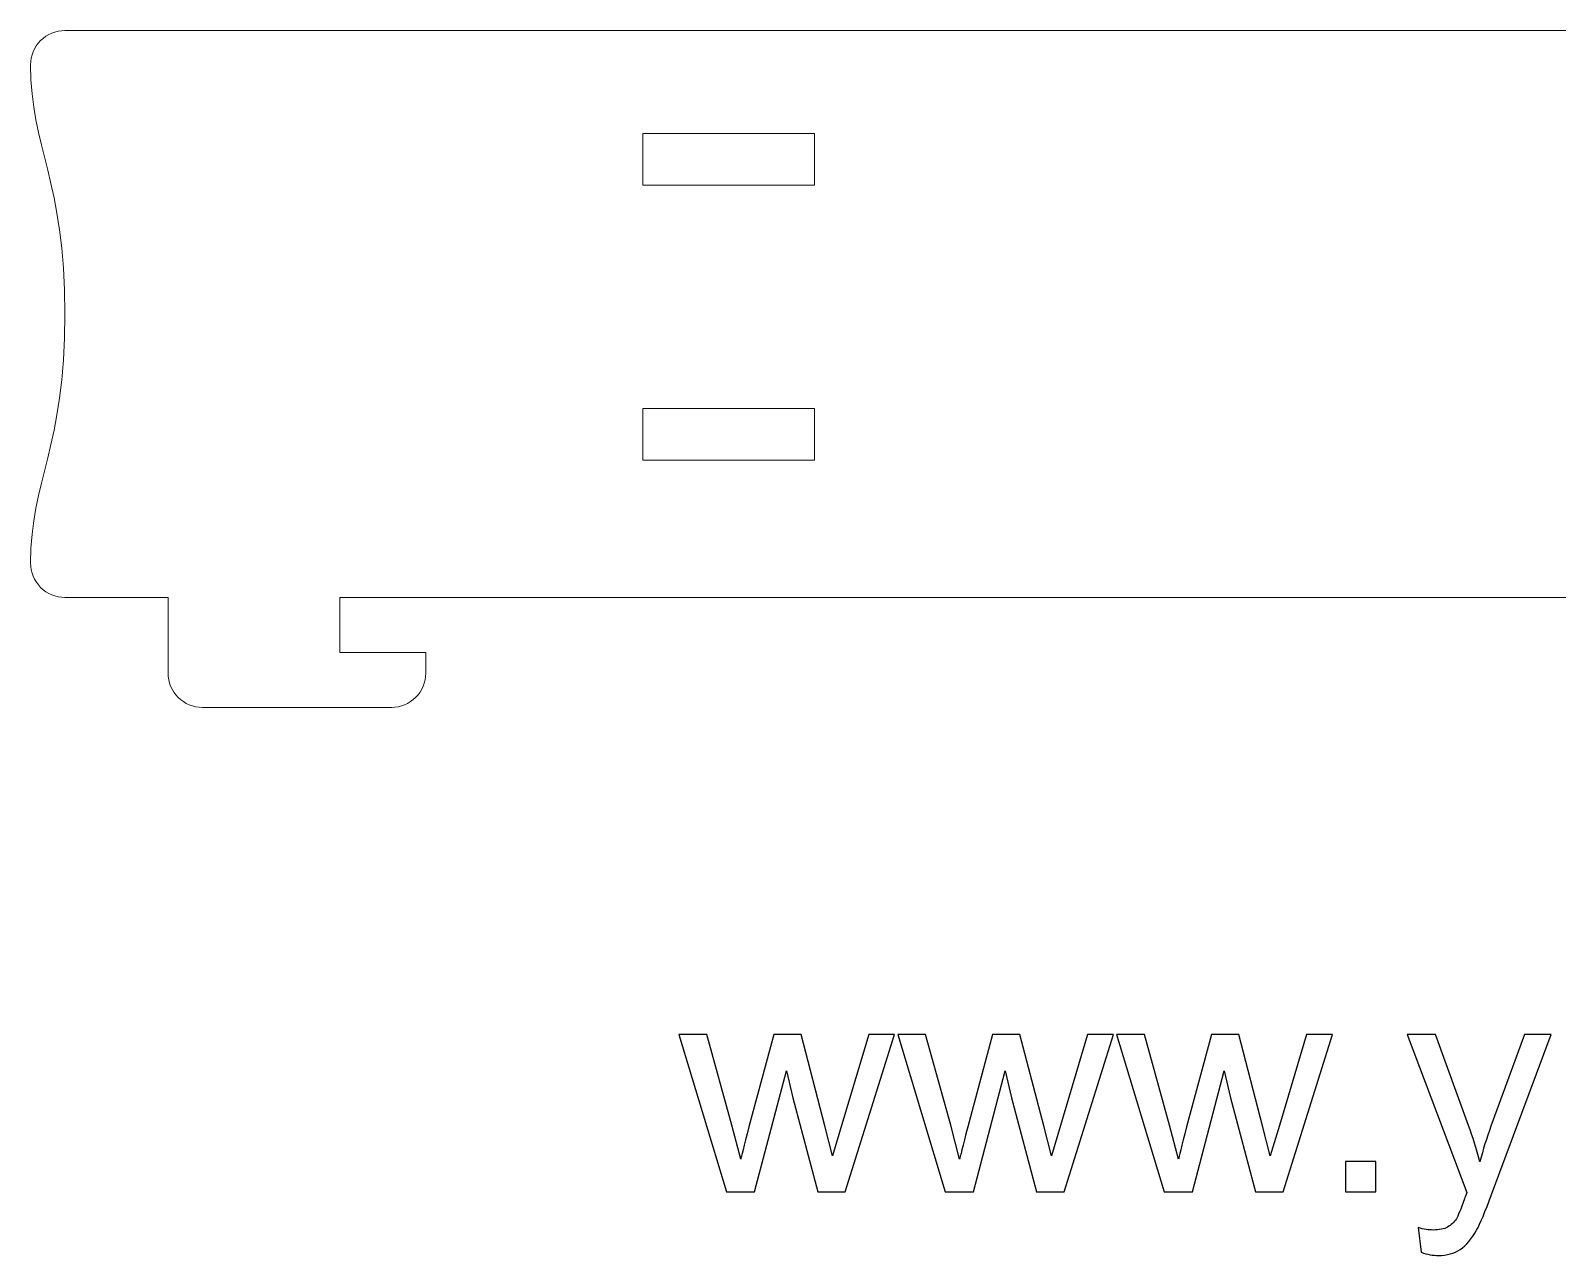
# Model space of a CAD drawing. Header units: millimetres. Extents: x -178 to 178, y -197 to 165.
# Drawn here: x -175.6 to -86.8, y -197.4 to -126.1 of the extents above; entities that cross this region are included whole.
import ezdxf

# ---------------------------------------------------------------- set-up
doc = ezdxf.new("R2010")
doc.units = ezdxf.units.MM
doc.header["$MEASUREMENT"] = 0
doc.layers.add('Calque_par_d_faut', color=7, linetype='Continuous')
doc.layers.add('Plan 1', color=7, linetype='Continuous')

msp = doc.modelspace()

# ---------------------------------------------------------------- linework, layer by layer
at = {"layer": 'Calque_par_d_faut', "color": 1, "lineweight": 9}
for points, knots in [([(-48.8785, -159.0772), (-48.8785, -159.0772), (-48.8785, -162.2772), (-48.8785, -162.2772), (-48.8785, -162.2772), (-48.8785, -162.2772), (-48.8785, -163.4772), (-48.8785, -163.4772), (-48.8785, -163.4772), (-48.8781, -164.0079), (-48.6669, -164.5168), (-48.2914, -164.8919), (-48.2914, -164.8919), (-47.9159, -165.267), (-47.4092, -165.4775), (-46.8785, -165.4772), (-46.8785, -165.4772), (-46.8785, -165.4772), (-35.8785, -165.4772), (-35.8785, -165.4772), (-35.8785, -165.4772), (-35.3477, -165.4768), (-34.8388, -165.2657), (-34.4637, -164.8901), (-34.4637, -164.8901), (-34.0886, -164.5146), (-33.8781, -164.0079), (-33.8785, -163.4772), (-33.8785, -163.4772), (-33.8785, -163.4772), (-33.8785, -162.2772), (-33.8785, -162.2772), (-33.8785, -162.2772), (-33.8785, -162.2772), (-38.8785, -162.2772), (-38.8785, -162.2772), (-38.8785, -162.2772), (-38.8785, -162.2772), (-38.8785, -159.0772), (-38.8785, -159.0772), (-38.8785, -159.0772), (-38.8785, -159.0772), (-27.8785, -159.0772), (-27.8785, -159.0772), (-27.8785, -159.0772), (-27.3477, -159.0768), (-26.8388, -158.8657), (-26.4637, -158.4901), (-26.4637, -158.4901), (-26.0886, -158.1146), (-25.8781, -157.6079), (-25.8785, -157.0772), (-25.8785, -157.0772), (-25.8785, -157.0772), (-25.9009, -156.2039), (-25.9009, -156.2039), (-25.9009, -156.2039), (-25.9009, -156.2039), (-25.9644, -155.3877), (-25.9644, -155.3877), (-25.9644, -155.3877), (-25.9644, -155.3877), (-26.063, -154.6155), (-26.063, -154.6155), (-26.063, -154.6155), (-26.063, -154.6155), (-26.191, -153.874), (-26.191, -153.874), (-26.191, -153.874), (-26.191, -153.874), (-26.3423, -153.1502), (-26.3423, -153.1502), (-26.3423, -153.1502), (-26.3423, -153.1502), (-26.5113, -152.4307), (-26.5113, -152.4307), (-26.5113, -152.4307), (-26.5113, -152.4307), (-26.8785, -150.9522), (-26.8785, -150.9522), (-26.8785, -150.9522), (-26.8785, -150.9522), (-27.065, -150.1668), (-27.065, -150.1668), (-27.065, -150.1668), (-27.065, -150.1668), (-27.2456, -149.333), (-27.2456, -149.333), (-27.2456, -149.333), (-27.2456, -149.333), (-27.4146, -148.4378), (-27.4146, -148.4378), (-27.4146, -148.4378), (-27.4146, -148.4378), (-27.566, -147.4678), (-27.566, -147.4678), (-27.566, -147.4678), (-27.566, -147.4678), (-27.6939, -146.4099), (-27.6939, -146.4099), (-27.6939, -146.4099), (-27.6939, -146.4099), (-27.7925, -145.251), (-27.7925, -145.251), (-27.7925, -145.251), (-27.7925, -145.251), (-27.856, -143.9778), (-27.856, -143.9778), (-27.856, -143.9778), (-27.856, -143.9778), (-27.8785, -142.5772), (-27.8785, -142.5772), (-27.8785, -142.5772), (-27.8785, -142.5772), (-27.856, -141.1765), (-27.856, -141.1765), (-27.856, -141.1765), (-27.856, -141.1765), (-27.7925, -139.9033), (-27.7925, -139.9033), (-27.7925, -139.9033), (-27.7925, -139.9033), (-27.6939, -138.7444), (-27.6939, -138.7444), (-27.6939, -138.7444), (-27.6939, -138.7444), (-27.566, -137.6865), (-27.566, -137.6865), (-27.566, -137.6865), (-27.566, -137.6865), (-27.4146, -136.7166), (-27.4146, -136.7166), (-27.4146, -136.7166), (-27.4146, -136.7166), (-27.2456, -135.8213), (-27.2456, -135.8213), (-27.2456, -135.8213), (-27.2456, -135.8213), (-27.065, -134.9876), (-27.065, -134.9876), (-27.065, -134.9876), (-27.065, -134.9876), (-26.8785, -134.2022), (-26.8785, -134.2022), (-26.8785, -134.2022), (-26.8785, -134.2022), (-26.5113, -132.7236), (-26.5113, -132.7236), (-26.5113, -132.7236), (-26.5113, -132.7236), (-26.3423, -132.0042), (-26.3423, -132.0042), (-26.3423, -132.0042), (-26.3423, -132.0042), (-26.191, -131.2803), (-26.191, -131.2803), (-26.191, -131.2803), (-26.191, -131.2803), (-26.063, -130.5388), (-26.063, -130.5388), (-26.063, -130.5388), (-26.063, -130.5388), (-25.9644, -129.7666), (-25.9644, -129.7666), (-25.9644, -129.7666), (-25.9644, -129.7666), (-25.9009, -128.9505), (-25.9009, -128.9505), (-25.9009, -128.9505), (-25.9009, -128.9505), (-25.8785, -128.0772), (-25.8785, -128.0772), (-25.8785, -128.0772), (-25.8788, -127.5464), (-26.09, -127.0375), (-26.4655, -126.6624), (-26.4655, -126.6624), (-26.841, -126.2874), (-27.3477, -126.0768), (-27.8785, -126.0772), (-27.8785, -126.0772), (-27.8785, -126.0772), (-173.6285, -126.0772), (-173.6285, -126.0772), (-173.6285, -126.0772), (-174.1592, -126.0775), (-174.6681, -126.2887), (-175.0432, -126.6642), (-175.0432, -126.6642), (-175.4183, -127.0398), (-175.6288, -127.5464), (-175.6285, -128.0772), (-175.6285, -128.0772), (-175.6285, -128.0772), (-175.606, -128.9505), (-175.606, -128.9505), (-175.606, -128.9505), (-175.606, -128.9505), (-175.5425, -129.7666), (-175.5425, -129.7666), (-175.5425, -129.7666), (-175.5425, -129.7666), (-175.4439, -130.5388), (-175.4439, -130.5388), (-175.4439, -130.5388), (-175.4439, -130.5388), (-175.316, -131.2803), (-175.316, -131.2803), (-175.316, -131.2803), (-175.316, -131.2803), (-175.1646, -132.0042), (-175.1646, -132.0042), (-175.1646, -132.0042), (-175.1646, -132.0042), (-174.9956, -132.7236), (-174.9956, -132.7236), (-174.9956, -132.7236), (-174.9956, -132.7236), (-174.6285, -134.2022), (-174.6285, -134.2022), (-174.6285, -134.2022), (-174.6285, -134.2022), (-174.4419, -134.9876), (-174.4419, -134.9876), (-174.4419, -134.9876), (-174.4419, -134.9876), (-174.2613, -135.8213), (-174.2613, -135.8213), (-174.2613, -135.8213), (-174.2613, -135.8213), (-174.0923, -136.7166), (-174.0923, -136.7166), (-174.0923, -136.7166), (-174.0923, -136.7166), (-173.941, -137.6865), (-173.941, -137.6865), (-173.941, -137.6865), (-173.941, -137.6865), (-173.813, -138.7444), (-173.813, -138.7444), (-173.813, -138.7444), (-173.813, -138.7444), (-173.7144, -139.9033), (-173.7144, -139.9033), (-173.7144, -139.9033), (-173.7144, -139.9033), (-173.6509, -141.1765), (-173.6509, -141.1765), (-173.6509, -141.1765), (-173.6509, -141.1765), (-173.6285, -142.5772), (-173.6285, -142.5772), (-173.6285, -142.5772), (-173.6285, -142.5772), (-173.6509, -143.9778), (-173.6509, -143.9778), (-173.6509, -143.9778), (-173.6509, -143.9778), (-173.7144, -145.251), (-173.7144, -145.251), (-173.7144, -145.251), (-173.7144, -145.251), (-173.813, -146.4099), (-173.813, -146.4099), (-173.813, -146.4099), (-173.813, -146.4099), (-173.941, -147.4678), (-173.941, -147.4678), (-173.941, -147.4678), (-173.941, -147.4678), (-174.0923, -148.4378), (-174.0923, -148.4378), (-174.0923, -148.4378), (-174.0923, -148.4378), (-174.2613, -149.333), (-174.2613, -149.333), (-174.2613, -149.333), (-174.2613, -149.333), (-174.4419, -150.1668), (-174.4419, -150.1668), (-174.4419, -150.1668), (-174.4419, -150.1668), (-174.6285, -150.9522), (-174.6285, -150.9522), (-174.6285, -150.9522), (-174.6285, -150.9522), (-174.9956, -152.4307), (-174.9956, -152.4307), (-174.9956, -152.4307), (-174.9956, -152.4307), (-175.1646, -153.1502), (-175.1646, -153.1502), (-175.1646, -153.1502), (-175.1646, -153.1502), (-175.316, -153.874), (-175.316, -153.874), (-175.316, -153.874), (-175.316, -153.874), (-175.4439, -154.6155), (-175.4439, -154.6155), (-175.4439, -154.6155), (-175.4439, -154.6155), (-175.5425, -155.3877), (-175.5425, -155.3877), (-175.5425, -155.3877), (-175.5425, -155.3877), (-175.606, -156.2039), (-175.606, -156.2039), (-175.606, -156.2039), (-175.606, -156.2039), (-175.6285, -157.0772), (-175.6285, -157.0772), (-175.6285, -157.0772), (-175.6281, -157.6079), (-175.4169, -158.1168), (-175.0414, -158.4919), (-175.0414, -158.4919), (-174.6659, -158.867), (-174.1592, -159.0775), (-173.6285, -159.0772), (-173.6285, -159.0772), (-173.6285, -159.0772), (-167.6285, -159.0772), (-167.6285, -159.0772), (-167.6285, -159.0772), (-167.6285, -159.0772), (-167.6285, -163.4772), (-167.6285, -163.4772), (-167.6285, -163.4772), (-167.6281, -164.0079), (-167.4169, -164.5168), (-167.0414, -164.8919), (-167.0414, -164.8919), (-166.6659, -165.267), (-166.1592, -165.4775), (-165.6285, -165.4772), (-165.6285, -165.4772), (-165.6285, -165.4772), (-154.6285, -165.4772), (-154.6285, -165.4772), (-154.6285, -165.4772), (-154.0977, -165.4768), (-153.5888, -165.2657), (-153.2137, -164.8901), (-153.2137, -164.8901), (-152.8386, -164.5146), (-152.6281, -164.0079), (-152.6285, -163.4772), (-152.6285, -163.4772), (-152.6285, -163.4772), (-152.6285, -162.2772), (-152.6285, -162.2772), (-152.6285, -162.2772), (-152.6285, -162.2772), (-157.6285, -162.2772), (-157.6285, -162.2772), (-157.6285, -162.2772), (-157.6285, -162.2772), (-157.6285, -159.0772), (-157.6285, -159.0772), (-157.6285, -159.0772), (-157.6285, -159.0772), (-48.8785, -159.0772), (-48.8785, -159.0772), (-48.8785, -159.0772), (-48.8785, -159.0772), (-48.8785, -159.0772), (-48.8785, -159.0772)], [0, 0, 0, 0, 0.0107527, 0.0107527, 0.0107527, 0.0107527, 0.0215054, 0.0215054, 0.0215054, 0.0215054, 0.0322581, 0.0322581, 0.0322581, 0.0322581, 0.0430108, 0.0430108, 0.0430108, 0.0430108, 0.0537634, 0.0537634, 0.0537634, 0.0537634, 0.0645161, 0.0645161, 0.0645161, 0.0645161, 0.0752688, 0.0752688, 0.0752688, 0.0752688, 0.0860215, 0.0860215, 0.0860215, 0.0860215, 0.0967742, 0.0967742, 0.0967742, 0.0967742, 0.1075269, 0.1075269, 0.1075269, 0.1075269, 0.1182796, 0.1182796, 0.1182796, 0.1182796, 0.1290323, 0.1290323, 0.1290323, 0.1290323, 0.1397849, 0.1397849, 0.1397849, 0.1397849, 0.1505376, 0.1505376, 0.1505376, 0.1505376, 0.1612903, 0.1612903, 0.1612903, 0.1612903, 0.172043, 0.172043, 0.172043, 0.172043, 0.1827957, 0.1827957, 0.1827957, 0.1827957, 0.1935484, 0.1935484, 0.1935484, 0.1935484, 0.2043011, 0.2043011, 0.2043011, 0.2043011, 0.2150538, 0.2150538, 0.2150538, 0.2150538, 0.2258065, 0.2258065, 0.2258065, 0.2258065, 0.2365591, 0.2365591, 0.2365591, 0.2365591, 0.2473118, 0.2473118, 0.2473118, 0.2473118, 0.2580645, 0.2580645, 0.2580645, 0.2580645, 0.2688172, 0.2688172, 0.2688172, 0.2688172, 0.2795699, 0.2795699, 0.2795699, 0.2795699, 0.2903226, 0.2903226, 0.2903226, 0.2903226, 0.3010753, 0.3010753, 0.3010753, 0.3010753, 0.311828, 0.311828, 0.311828, 0.311828, 0.3225806, 0.3225806, 0.3225806, 0.3225806, 0.3333333, 0.3333333, 0.3333333, 0.3333333, 0.344086, 0.344086, 0.344086, 0.344086, 0.3548387, 0.3548387, 0.3548387, 0.3548387, 0.3655914, 0.3655914, 0.3655914, 0.3655914, 0.3763441, 0.3763441, 0.3763441, 0.3763441, 0.3870968, 0.3870968, 0.3870968, 0.3870968, 0.3978495, 0.3978495, 0.3978495, 0.3978495, 0.4086022, 0.4086022, 0.4086022, 0.4086022, 0.4193548, 0.4193548, 0.4193548, 0.4193548, 0.4301075, 0.4301075, 0.4301075, 0.4301075, 0.4408602, 0.4408602, 0.4408602, 0.4408602, 0.4516129, 0.4516129, 0.4516129, 0.4516129, 0.4623656, 0.4623656, 0.4623656, 0.4623656, 0.4731183, 0.4731183, 0.4731183, 0.4731183, 0.483871, 0.483871, 0.483871, 0.483871, 0.4946237, 0.4946237, 0.4946237, 0.4946237, 0.5053763, 0.5053763, 0.5053763, 0.5053763, 0.516129, 0.516129, 0.516129, 0.516129, 0.5268817, 0.5268817, 0.5268817, 0.5268817, 0.5376344, 0.5376344, 0.5376344, 0.5376344, 0.5483871, 0.5483871, 0.5483871, 0.5483871, 0.5591398, 0.5591398, 0.5591398, 0.5591398, 0.5698925, 0.5698925, 0.5698925, 0.5698925, 0.5806452, 0.5806452, 0.5806452, 0.5806452, 0.5913978, 0.5913978, 0.5913978, 0.5913978, 0.6021505, 0.6021505, 0.6021505, 0.6021505, 0.6129032, 0.6129032, 0.6129032, 0.6129032, 0.6236559, 0.6236559, 0.6236559, 0.6236559, 0.6344086, 0.6344086, 0.6344086, 0.6344086, 0.6451613, 0.6451613, 0.6451613, 0.6451613, 0.655914, 0.655914, 0.655914, 0.655914, 0.6666667, 0.6666667, 0.6666667, 0.6666667, 0.6774194, 0.6774194, 0.6774194, 0.6774194, 0.688172, 0.688172, 0.688172, 0.688172, 0.6989247, 0.6989247, 0.6989247, 0.6989247, 0.7096774, 0.7096774, 0.7096774, 0.7096774, 0.7204301, 0.7204301, 0.7204301, 0.7204301, 0.7311828, 0.7311828, 0.7311828, 0.7311828, 0.7419355, 0.7419355, 0.7419355, 0.7419355, 0.7526882, 0.7526882, 0.7526882, 0.7526882, 0.7634409, 0.7634409, 0.7634409, 0.7634409, 0.7741935, 0.7741935, 0.7741935, 0.7741935, 0.7849462, 0.7849462, 0.7849462, 0.7849462, 0.7956989, 0.7956989, 0.7956989, 0.7956989, 0.8064516, 0.8064516, 0.8064516, 0.8064516, 0.8172043, 0.8172043, 0.8172043, 0.8172043, 0.827957, 0.827957, 0.827957, 0.827957, 0.8387097, 0.8387097, 0.8387097, 0.8387097, 0.8494624, 0.8494624, 0.8494624, 0.8494624, 0.8602151, 0.8602151, 0.8602151, 0.8602151, 0.8709677, 0.8709677, 0.8709677, 0.8709677, 0.8817204, 0.8817204, 0.8817204, 0.8817204, 0.8924731, 0.8924731, 0.8924731, 0.8924731, 0.9032258, 0.9032258, 0.9032258, 0.9032258, 0.9139785, 0.9139785, 0.9139785, 0.9139785, 0.9247312, 0.9247312, 0.9247312, 0.9247312, 0.9354839, 0.9354839, 0.9354839, 0.9354839, 0.9462366, 0.9462366, 0.9462366, 0.9462366, 0.9569892, 0.9569892, 0.9569892, 0.9569892, 0.9677419, 0.9677419, 0.9677419, 0.9677419, 0.9784946, 0.9784946, 0.9784946, 0.9784946, 1, 1, 1, 1]), ([(-130.0035, -135.0772), (-130.0035, -135.0772), (-140.0035, -135.0772), (-140.0035, -135.0772), (-140.0035, -135.0772), (-140.0035, -135.0772), (-140.0035, -132.0772), (-140.0035, -132.0772), (-140.0035, -132.0772), (-140.0035, -132.0772), (-130.0035, -132.0772), (-130.0035, -132.0772), (-130.0035, -132.0772), (-130.0035, -132.0772), (-130.0035, -135.0772), (-130.0035, -135.0772), (-130.0035, -135.0772), (-130.0035, -135.0772), (-130.0035, -135.0772), (-130.0035, -135.0772)], [0, 0, 0, 0, 0.1666667, 0.1666667, 0.1666667, 0.1666667, 0.3333333, 0.3333333, 0.3333333, 0.3333333, 0.5, 0.5, 0.5, 0.5, 0.6666667, 0.6666667, 0.6666667, 0.6666667, 1, 1, 1, 1]), ([(-130.0035, -151.0772), (-130.0035, -151.0772), (-140.0035, -151.0772), (-140.0035, -151.0772), (-140.0035, -151.0772), (-140.0035, -151.0772), (-140.0035, -148.0772), (-140.0035, -148.0772), (-140.0035, -148.0772), (-140.0035, -148.0772), (-130.0035, -148.0772), (-130.0035, -148.0772), (-130.0035, -148.0772), (-130.0035, -148.0772), (-130.0035, -151.0772), (-130.0035, -151.0772), (-130.0035, -151.0772), (-130.0035, -151.0772), (-130.0035, -151.0772), (-130.0035, -151.0772)], [0, 0, 0, 0, 0.1666667, 0.1666667, 0.1666667, 0.1666667, 0.3333333, 0.3333333, 0.3333333, 0.3333333, 0.5, 0.5, 0.5, 0.5, 0.6666667, 0.6666667, 0.6666667, 0.6666667, 1, 1, 1, 1])]:
    msp.add_open_spline(points, degree=3, knots=knots, dxfattribs=at)
at = {"layer": 'Plan 1', "color": 177}
for points, knots in [([(-135.1406, -193.6758), (-135.1406, -193.6758), (-137.9069, -184.5213), (-137.9069, -184.5213), (-137.9069, -184.5213), (-137.9069, -184.5213), (-136.2841, -184.5213), (-136.2841, -184.5213), (-136.2841, -184.5213), (-136.2841, -184.5213), (-134.8231, -189.8041), (-134.8231, -189.8041), (-134.8231, -189.8041), (-134.8231, -189.8041), (-134.3056, -191.7708), (-134.3056, -191.7708), (-134.3056, -191.7708), (-134.2851, -191.6738), (-134.1263, -191.0447), (-133.8323, -189.8835), (-133.8323, -189.8835), (-133.8323, -189.8835), (-132.383, -184.5213), (-132.383, -184.5213), (-132.383, -184.5213), (-132.383, -184.5213), (-130.7926, -184.5213), (-130.7926, -184.5213), (-130.7926, -184.5213), (-130.7926, -184.5213), (-129.4138, -189.8364), (-129.4138, -189.8364), (-129.4138, -189.8364), (-129.4138, -189.8364), (-128.964, -191.5797), (-128.964, -191.5797), (-128.964, -191.5797), (-128.964, -191.5797), (-128.4378, -189.8129), (-128.4378, -189.8129), (-128.4378, -189.8129), (-128.4378, -189.8129), (-126.8562, -184.5213), (-126.8562, -184.5213), (-126.8562, -184.5213), (-126.8562, -184.5213), (-125.3481, -184.5213), (-125.3481, -184.5213), (-125.3481, -184.5213), (-125.3481, -184.5213), (-128.2203, -193.6758), (-128.2203, -193.6758), (-128.2203, -193.6758), (-128.2203, -193.6758), (-129.8254, -193.6758), (-129.8254, -193.6758), (-129.8254, -193.6758), (-129.8254, -193.6758), (-131.2777, -188.199), (-131.2777, -188.199), (-131.2777, -188.199), (-131.2777, -188.199), (-131.6451, -186.632), (-131.6451, -186.632), (-131.6451, -186.632), (-131.6451, -186.632), (-133.4972, -193.6758), (-133.4972, -193.6758), (-133.4972, -193.6758), (-133.4972, -193.6758), (-135.1406, -193.6758), (-135.1406, -193.6758)], [0, 0, 0, 0, 0.0526316, 0.0526316, 0.0526316, 0.0526316, 0.1052632, 0.1052632, 0.1052632, 0.1052632, 0.1578947, 0.1578947, 0.1578947, 0.1578947, 0.2105263, 0.2105263, 0.2105263, 0.2105263, 0.2631579, 0.2631579, 0.2631579, 0.2631579, 0.3157895, 0.3157895, 0.3157895, 0.3157895, 0.3684211, 0.3684211, 0.3684211, 0.3684211, 0.4210526, 0.4210526, 0.4210526, 0.4210526, 0.4736842, 0.4736842, 0.4736842, 0.4736842, 0.5263158, 0.5263158, 0.5263158, 0.5263158, 0.5789474, 0.5789474, 0.5789474, 0.5789474, 0.6315789, 0.6315789, 0.6315789, 0.6315789, 0.6842105, 0.6842105, 0.6842105, 0.6842105, 0.7368421, 0.7368421, 0.7368421, 0.7368421, 0.7894737, 0.7894737, 0.7894737, 0.7894737, 0.8421053, 0.8421053, 0.8421053, 0.8421053, 0.8947368, 0.8947368, 0.8947368, 0.8947368, 1, 1, 1, 1]), ([(-122.4024, -193.6758), (-122.4024, -193.6758), (-125.1687, -184.5213), (-125.1687, -184.5213), (-125.1687, -184.5213), (-125.1687, -184.5213), (-123.5459, -184.5213), (-123.5459, -184.5213), (-123.5459, -184.5213), (-123.5459, -184.5213), (-122.0849, -189.8041), (-122.0849, -189.8041), (-122.0849, -189.8041), (-122.0849, -189.8041), (-121.5674, -191.7708), (-121.5674, -191.7708), (-121.5674, -191.7708), (-121.5469, -191.6738), (-121.3881, -191.0447), (-121.0941, -189.8835), (-121.0941, -189.8835), (-121.0941, -189.8835), (-119.6448, -184.5213), (-119.6448, -184.5213), (-119.6448, -184.5213), (-119.6448, -184.5213), (-118.0544, -184.5213), (-118.0544, -184.5213), (-118.0544, -184.5213), (-118.0544, -184.5213), (-116.6756, -189.8364), (-116.6756, -189.8364), (-116.6756, -189.8364), (-116.6756, -189.8364), (-116.2258, -191.5797), (-116.2258, -191.5797), (-116.2258, -191.5797), (-116.2258, -191.5797), (-115.6996, -189.8129), (-115.6996, -189.8129), (-115.6996, -189.8129), (-115.6996, -189.8129), (-114.118, -184.5213), (-114.118, -184.5213), (-114.118, -184.5213), (-114.118, -184.5213), (-112.6099, -184.5213), (-112.6099, -184.5213), (-112.6099, -184.5213), (-112.6099, -184.5213), (-115.4821, -193.6758), (-115.4821, -193.6758), (-115.4821, -193.6758), (-115.4821, -193.6758), (-117.0872, -193.6758), (-117.0872, -193.6758), (-117.0872, -193.6758), (-117.0872, -193.6758), (-118.5395, -188.199), (-118.5395, -188.199), (-118.5395, -188.199), (-118.5395, -188.199), (-118.9069, -186.632), (-118.9069, -186.632), (-118.9069, -186.632), (-118.9069, -186.632), (-120.759, -193.6758), (-120.759, -193.6758), (-120.759, -193.6758), (-120.759, -193.6758), (-122.4024, -193.6758), (-122.4024, -193.6758)], [0, 0, 0, 0, 0.0526316, 0.0526316, 0.0526316, 0.0526316, 0.1052632, 0.1052632, 0.1052632, 0.1052632, 0.1578947, 0.1578947, 0.1578947, 0.1578947, 0.2105263, 0.2105263, 0.2105263, 0.2105263, 0.2631579, 0.2631579, 0.2631579, 0.2631579, 0.3157895, 0.3157895, 0.3157895, 0.3157895, 0.3684211, 0.3684211, 0.3684211, 0.3684211, 0.4210526, 0.4210526, 0.4210526, 0.4210526, 0.4736842, 0.4736842, 0.4736842, 0.4736842, 0.5263158, 0.5263158, 0.5263158, 0.5263158, 0.5789474, 0.5789474, 0.5789474, 0.5789474, 0.6315789, 0.6315789, 0.6315789, 0.6315789, 0.6842105, 0.6842105, 0.6842105, 0.6842105, 0.7368421, 0.7368421, 0.7368421, 0.7368421, 0.7894737, 0.7894737, 0.7894737, 0.7894737, 0.8421053, 0.8421053, 0.8421053, 0.8421053, 0.8947368, 0.8947368, 0.8947368, 0.8947368, 1, 1, 1, 1]), ([(-109.6642, -193.6758), (-109.6642, -193.6758), (-112.4305, -184.5213), (-112.4305, -184.5213), (-112.4305, -184.5213), (-112.4305, -184.5213), (-110.8077, -184.5213), (-110.8077, -184.5213), (-110.8077, -184.5213), (-110.8077, -184.5213), (-109.3467, -189.8041), (-109.3467, -189.8041), (-109.3467, -189.8041), (-109.3467, -189.8041), (-108.8292, -191.7708), (-108.8292, -191.7708), (-108.8292, -191.7708), (-108.8087, -191.6738), (-108.6499, -191.0447), (-108.3559, -189.8835), (-108.3559, -189.8835), (-108.3559, -189.8835), (-106.9066, -184.5213), (-106.9066, -184.5213), (-106.9066, -184.5213), (-106.9066, -184.5213), (-105.3162, -184.5213), (-105.3162, -184.5213), (-105.3162, -184.5213), (-105.3162, -184.5213), (-103.9374, -189.8364), (-103.9374, -189.8364), (-103.9374, -189.8364), (-103.9374, -189.8364), (-103.4876, -191.5797), (-103.4876, -191.5797), (-103.4876, -191.5797), (-103.4876, -191.5797), (-102.9614, -189.8129), (-102.9614, -189.8129), (-102.9614, -189.8129), (-102.9614, -189.8129), (-101.3798, -184.5213), (-101.3798, -184.5213), (-101.3798, -184.5213), (-101.3798, -184.5213), (-99.8717, -184.5213), (-99.8717, -184.5213), (-99.8717, -184.5213), (-99.8717, -184.5213), (-102.7439, -193.6758), (-102.7439, -193.6758), (-102.7439, -193.6758), (-102.7439, -193.6758), (-104.349, -193.6758), (-104.349, -193.6758), (-104.349, -193.6758), (-104.349, -193.6758), (-105.8013, -188.199), (-105.8013, -188.199), (-105.8013, -188.199), (-105.8013, -188.199), (-106.1687, -186.632), (-106.1687, -186.632), (-106.1687, -186.632), (-106.1687, -186.632), (-108.0208, -193.6758), (-108.0208, -193.6758), (-108.0208, -193.6758), (-108.0208, -193.6758), (-109.6642, -193.6758), (-109.6642, -193.6758)], [0, 0, 0, 0, 0.0526316, 0.0526316, 0.0526316, 0.0526316, 0.1052632, 0.1052632, 0.1052632, 0.1052632, 0.1578947, 0.1578947, 0.1578947, 0.1578947, 0.2105263, 0.2105263, 0.2105263, 0.2105263, 0.2631579, 0.2631579, 0.2631579, 0.2631579, 0.3157895, 0.3157895, 0.3157895, 0.3157895, 0.3684211, 0.3684211, 0.3684211, 0.3684211, 0.4210526, 0.4210526, 0.4210526, 0.4210526, 0.4736842, 0.4736842, 0.4736842, 0.4736842, 0.5263158, 0.5263158, 0.5263158, 0.5263158, 0.5789474, 0.5789474, 0.5789474, 0.5789474, 0.6315789, 0.6315789, 0.6315789, 0.6315789, 0.6842105, 0.6842105, 0.6842105, 0.6842105, 0.7368421, 0.7368421, 0.7368421, 0.7368421, 0.7894737, 0.7894737, 0.7894737, 0.7894737, 0.8421053, 0.8421053, 0.8421053, 0.8421053, 0.8947368, 0.8947368, 0.8947368, 0.8947368, 1, 1, 1, 1]), ([(-94.7153, -197.1947), (-94.7153, -197.1947), (-94.8917, -195.7601), (-94.8917, -195.7601), (-94.8917, -195.7601), (-94.5507, -195.8513), (-94.2567, -195.8983), (-94.0039, -195.8983), (-94.0039, -195.8983), (-93.657, -195.8983), (-93.3806, -195.8395), (-93.1748, -195.7248), (-93.1748, -195.7248), (-92.9661, -195.6102), (-92.7956, -195.4485), (-92.6633, -195.2427), (-92.6633, -195.2427), (-92.5663, -195.0869), (-92.4076, -194.7018), (-92.19, -194.0844), (-92.19, -194.0844), (-92.1606, -193.9992), (-92.1165, -193.8728), (-92.0518, -193.7052), (-92.0518, -193.7052), (-92.0518, -193.7052), (-95.5267, -184.5213), (-95.5267, -184.5213), (-95.5267, -184.5213), (-95.5267, -184.5213), (-93.8686, -184.5213), (-93.8686, -184.5213), (-93.8686, -184.5213), (-93.8686, -184.5213), (-91.9578, -189.807), (-91.9578, -189.807), (-91.9578, -189.807), (-91.7079, -190.4744), (-91.4874, -191.1799), (-91.2904, -191.9207), (-91.2904, -191.9207), (-91.1111, -191.224), (-90.8994, -190.5361), (-90.6525, -189.8599), (-90.6525, -189.8599), (-90.6525, -189.8599), (-88.7005, -184.5213), (-88.7005, -184.5213), (-88.7005, -184.5213), (-88.7005, -184.5213), (-87.1512, -184.5213), (-87.1512, -184.5213), (-87.1512, -184.5213), (-87.1512, -184.5213), (-90.6113, -193.8345), (-90.6113, -193.8345), (-90.6113, -193.8345), (-90.9847, -194.837), (-91.2757, -195.5249), (-91.4845, -195.9042), (-91.4845, -195.9042), (-91.7608, -196.4128), (-92.0783, -196.7861), (-92.434, -197.0242), (-92.434, -197.0242), (-92.7927, -197.2624), (-93.2189, -197.3799), (-93.7128, -197.3799), (-93.7128, -197.3799), (-94.0127, -197.3799), (-94.3478, -197.3182), (-94.7153, -197.1947)], [0, 0, 0, 0, 0.0526316, 0.0526316, 0.0526316, 0.0526316, 0.1052632, 0.1052632, 0.1052632, 0.1052632, 0.1578947, 0.1578947, 0.1578947, 0.1578947, 0.2105263, 0.2105263, 0.2105263, 0.2105263, 0.2631579, 0.2631579, 0.2631579, 0.2631579, 0.3157895, 0.3157895, 0.3157895, 0.3157895, 0.3684211, 0.3684211, 0.3684211, 0.3684211, 0.4210526, 0.4210526, 0.4210526, 0.4210526, 0.4736842, 0.4736842, 0.4736842, 0.4736842, 0.5263158, 0.5263158, 0.5263158, 0.5263158, 0.5789474, 0.5789474, 0.5789474, 0.5789474, 0.6315789, 0.6315789, 0.6315789, 0.6315789, 0.6842105, 0.6842105, 0.6842105, 0.6842105, 0.7368421, 0.7368421, 0.7368421, 0.7368421, 0.7894737, 0.7894737, 0.7894737, 0.7894737, 0.8421053, 0.8421053, 0.8421053, 0.8421053, 0.8947368, 0.8947368, 0.8947368, 0.8947368, 1, 1, 1, 1]), ([(-99.1044, -193.6758), (-99.1044, -193.6758), (-99.1044, -191.9119), (-99.1044, -191.9119), (-99.1044, -191.9119), (-99.1044, -191.9119), (-97.3405, -191.9119), (-97.3405, -191.9119), (-97.3405, -191.9119), (-97.3405, -191.9119), (-97.3405, -193.6758), (-97.3405, -193.6758), (-97.3405, -193.6758), (-97.3405, -193.6758), (-99.1044, -193.6758), (-99.1044, -193.6758)], [0, 0, 0, 0, 0.2, 0.2, 0.2, 0.2, 0.4, 0.4, 0.4, 0.4, 0.6, 0.6, 0.6, 0.6, 1, 1, 1, 1])]:
    msp.add_open_spline(points, degree=3, knots=knots, dxfattribs=at)

doc.saveas('drawing.dxf')
